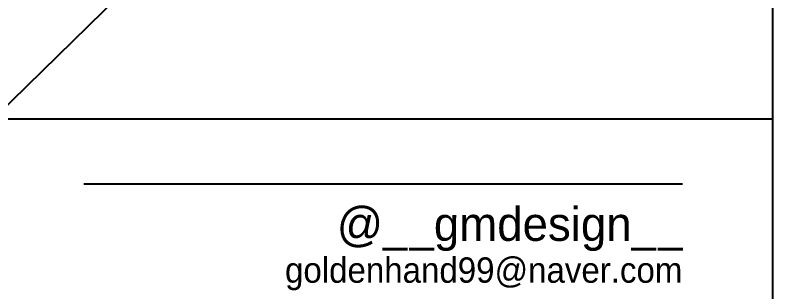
# Model space of a CAD drawing. Header units: inches. Extents: x 4138 to 127072, y -26315 to 43858.
# Drawn here: x 78553 to 81238, y 37573 to 38555 of the extents above; entities that cross this region are included whole.
import ezdxf
from ezdxf.enums import TextEntityAlignment as Align

# ---------------------------------------------------------------- set-up
doc = ezdxf.new("R2010")
doc.units = ezdxf.units.IN
doc.header["$LTSCALE"] = 50
doc.header["$MEASUREMENT"] = 0
doc.layers.add('07-DIM WAL', color=5, linetype='Continuous')
doc.layers.add('FORM(YOURNAME)-11', color=1, linetype='Continuous')
doc.styles.add('YOURNAME', font='HY울릉도M.TTF')

# ---------------------------------------------------------------- blocks, each defined once
blk = doc.blocks.new('FORM-PLAN')
at = {"layer": 'Defpoints', "color": 158}
for p, q in [((10555.8, 53115.2), (1345.8, 44093.4)), ((1345.8, 44093.4), (10555.8, 44093.4))]:
    blk.add_line(p, q, dxfattribs=at)
blk.add_lwpolyline([(-71444.2, -2284.8), (10555.8, -2284.8), (10555.8, 55115.2), (-71444.2, 55115.2)], close=True, dxfattribs=at)
at = {"layer": 'FORM(YOURNAME)-11', "color": 251}
blk.add_line((2414.8, 43322.6), (9486.8, 43322.6), dxfattribs=at)
at = {"layer": 'FORM(YOURNAME)-11', "color": 14, "style": 'YOURNAME'}
for s, height, width, p in [('@__gmdesign__', 400, 1.03, (9486.8, 42648.8)), ('goldenhand99@naver.com', 300, 0.995, (9486.8, 42153.8))]:
    blk.add_text(s, height=height, dxfattribs=dict(at, width=width)).set_placement(p, align=Align.RIGHT)
at = {"layer": 'FORM(YOURNAME)-11', "color": 3, "style": 'YOURNAME'}
for tag, height, p in [('1', 450.5, (9905.3, 18187.7)), ('2', 450.5, (9905.3, 17544.1)), ('3', 450.5, (9905.3, 16257)), ('4', 450.5, (9905.3, 14326.3)), ('5', 514.9, (9905.3, 12009.4)), ('6', 514.9, (9905.3, 9756.9)), ('7', 514.9, (9905.3, 7504.4)), ('8', 514.9, (9905.3, 5251.9)), ('9', 514.9, (9905.3, 2999.4)), ('10', 514.9, (5655, 811.3)), ('11', 514.9, (9905.3, 746.9)), ('12', 514.9, (5655, -1441.2)), ('13', 514.9, (9905.3, -1441.2))]:
    blk.add_attdef(tag, text='', height=height, dxfattribs=at).set_placement(p, align=Align.MIDDLE_RIGHT)

msp = doc.modelspace()

# ---------------------------------------------------------------- block references
at = {"layer": '07-DIM WAL', "xscale": 0.3, "yscale": 0.3, "zscale": 0.3}
msp.add_blockref('FORM-PLAN', (78071.7, 24959.4), dxfattribs=at)

doc.saveas('drawing.dxf')
